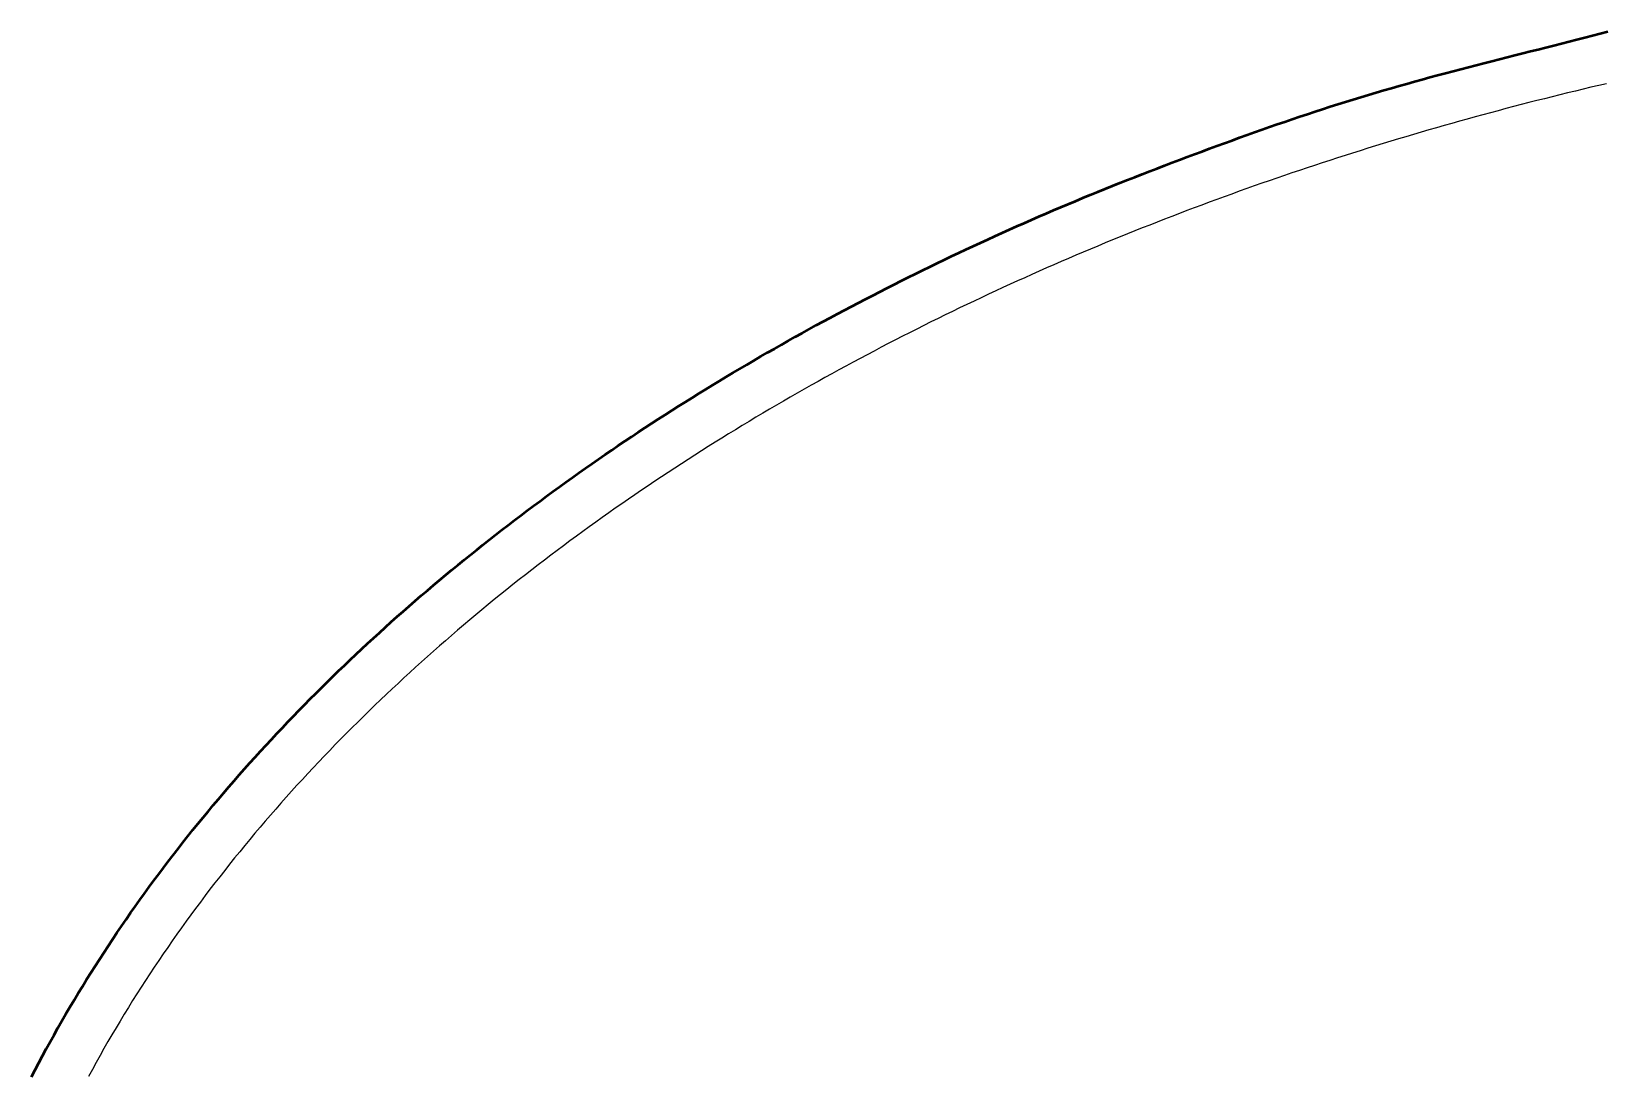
# Model space of a CAD drawing. Header units: millimetres. Extents: x 0 to 594, y 0 to 420.
# Drawn here: x 177.74 to 187.59, y 340.86 to 347.41 of the extents above; entities that cross this region are included whole.
import ezdxf

# ---------------------------------------------------------------- set-up
doc = ezdxf.new("R2010")
doc.units = ezdxf.units.MM
doc.linetypes.add('ISO02-TRAZOS', pattern=[3.75, 3, -0.75])
doc.layers.add('01-VISIBLE', color=7, linetype='CONTINUOUS', lineweight=50)
doc.layers.add('02-OCULTA', color=4, linetype='ISO02-TRAZOS', lineweight=25)

msp = doc.modelspace()

# ---------------------------------------------------------------- linework, layer by layer
at = {"layer": '01-VISIBLE'}
msp.add_lwpolyline([(177.7373, 340.8529), (177.7603, 340.8975), (177.7836, 340.9419), (177.8072, 340.9861), (177.831, 341.0303), (177.8551, 341.0742), (177.8795, 341.1181), (177.9041, 341.1618), (177.929, 341.2053), (177.9541, 341.2487), (177.9795, 341.292), (178.0052, 341.3351), (178.031, 341.3781), (178.0571, 341.4209), (178.0835, 341.4636), (178.1101, 341.5061), (178.1369, 341.5485), (178.164, 341.5907), (178.1913, 341.6328), (178.2188, 341.6747), (178.2466, 341.7165), (178.2746, 341.7581), (178.3028, 341.7996), (178.3312, 341.8409), (178.3599, 341.882), (178.3887, 341.9231), (178.4178, 341.9639), (178.4471, 342.0046), (178.4766, 342.0452), (178.5063, 342.0856), (178.5362, 342.1259), (178.5664, 342.166), (178.5967, 342.2059), (178.6272, 342.2457), (178.658, 342.2853), (178.6889, 342.3248), (178.7201, 342.3641), (178.7514, 342.4033), (178.783, 342.4423), (178.8147, 342.4811), (178.8466, 342.5198), (178.8787, 342.5583), (178.911, 342.5967), (178.9435, 342.6349), (178.9762, 342.673), (179.0091, 342.7109), (179.0421, 342.7486), (179.0753, 342.7862), (179.1087, 342.8236), (179.1423, 342.8609), (179.176, 342.898), (179.2099, 342.9349), (179.244, 342.9717), (179.2782, 343.0084), (179.3127, 343.0449), (179.3472, 343.0812), (179.382, 343.1174), (179.4169, 343.1534), (179.452, 343.1892), (179.4872, 343.225), (179.5226, 343.2605), (179.5581, 343.2959), (179.5938, 343.3311), (179.6297, 343.3662), (179.6657, 343.4011), (179.7018, 343.4359), (179.7381, 343.4705), (179.7746, 343.505), (179.8111, 343.5393), (179.8479, 343.5734), (179.8848, 343.6074), (179.9218, 343.6412), (179.959, 343.6749), (179.9963, 343.7084), (180.0337, 343.7418), (180.0713, 343.775), (180.109, 343.8081), (180.1468, 343.841), (180.1848, 343.8738), (180.2229, 343.9064), (180.2612, 343.9389), (180.2995, 343.9712), (180.338, 344.0033), (180.3766, 344.0353), (180.4154, 344.0672), (180.4542, 344.0989), (180.4932, 344.1304), (180.5324, 344.1618), (180.5716, 344.1931), (180.6109, 344.2241), (180.6504, 344.2551), (180.69, 344.2859), (180.7297, 344.3165), (180.7695, 344.347), (180.8095, 344.3774), (180.8495, 344.4076), (180.8897, 344.4376), (180.9299, 344.4675), (180.9703, 344.4973), (181.0108, 344.5269), (181.0514, 344.5564), (181.0921, 344.5857), (181.1329, 344.6149), (181.1738, 344.6439), (181.2148, 344.6728), (181.2559, 344.7015), (181.2971, 344.7301), (181.3384, 344.7585), (181.3798, 344.7868), (181.4213, 344.815), (181.4629, 344.843), (181.5047, 344.8708), (181.5464, 344.8986), (181.5883, 344.9261), (181.6303, 344.9536), (181.6724, 344.9809), (181.7146, 345.008), (181.7568, 345.035), (181.7992, 345.0619), (181.8416, 345.0886), (181.8842, 345.1152), (181.9268, 345.1417), (181.9695, 345.168), (182.0123, 345.1941), (182.0551, 345.2202), (182.0981, 345.2461), (182.1411, 345.2718), (182.1843, 345.2974), (182.2275, 345.3229), (182.2708, 345.3482), (182.3141, 345.3734), (182.3576, 345.3985), (182.4011, 345.4234), (182.4447, 345.4482), (182.4884, 345.4729), (182.5321, 345.4974), (182.576, 345.5218), (182.6199, 345.546), (182.6639, 345.5701), (182.7079, 345.5941), (182.752, 345.6179), (182.7962, 345.6417), (182.8405, 345.6652), (182.8848, 345.6887), (182.9292, 345.712), (182.9737, 345.7352), (183.0183, 345.7582), (183.0629, 345.7812), (183.1076, 345.804), (183.1523, 345.8266), (183.1971, 345.8492), (183.2419, 345.8716), (183.2869, 345.8939), (183.3319, 345.9161), (183.3769, 345.9381), (183.422, 345.96), (183.4672, 345.9818), (183.5125, 346.0034), (183.5578, 346.0249), (183.6032, 346.0463), (183.6486, 346.0675), (183.6942, 346.0886), (183.7397, 346.1095), (183.7854, 346.1303), (183.8311, 346.151), (183.8768, 346.1715), (183.9226, 346.1919), (183.9685, 346.2121), (184.0145, 346.2323), (184.0605, 346.2523), (184.1065, 346.2721), (184.1526, 346.2918), (184.1988, 346.3114), (184.245, 346.3309), (184.2913, 346.3502), (184.3377, 346.3695), (184.384, 346.3885), (184.4305, 346.4075), (184.4769, 346.4264), (184.5235, 346.4451), (184.57, 346.4637), (184.6167, 346.4822), (184.6633, 346.5006), (184.71, 346.5189), (184.7568, 346.5371), (184.8036, 346.5551), (184.8504, 346.5731), (184.8972, 346.591), (184.9441, 346.6088), (184.9911, 346.6265), (185.038, 346.6441), (185.085, 346.6616), (185.1321, 346.679), (185.1791, 346.6964), (185.2262, 346.7136), (185.2734, 346.7307), (185.3205, 346.7478), (185.3678, 346.7647), (185.415, 346.7816), (185.4623, 346.7983), (185.5096, 346.815), (185.557, 346.8314), (185.6044, 346.8478), (185.6518, 346.864), (185.6994, 346.88), (185.7469, 346.8959), (185.7946, 346.9116), (185.8423, 346.9271), (185.89, 346.9425), (185.9378, 346.9576), (185.9857, 346.9726), (186.0336, 346.9875), (186.0816, 347.0021), (186.1296, 347.0166), (186.1777, 347.0309), (186.2258, 347.045), (186.274, 347.0589), (186.3222, 347.0727), (186.3705, 347.0864), (186.4188, 347.0999), (186.4671, 347.1132), (186.5155, 347.1265), (186.5639, 347.1396), (186.6124, 347.1525), (186.6608, 347.1654), (186.7093, 347.1782), (186.7579, 347.1908), (186.8064, 347.2034), (186.855, 347.2159), (186.9036, 347.2283), (186.9522, 347.2407), (187.0008, 347.253), (187.0495, 347.2653), (187.0981, 347.2776), (187.1467, 347.2898), (187.1954, 347.302), (187.244, 347.3143), (187.2926, 347.3266), (187.3412, 347.3389), (187.3899, 347.3512), (187.4385, 347.3635), (187.4871, 347.3758), (187.5357, 347.3884), (187.5842, 347.4013), (187.6325, 347.4146)], dxfattribs=at)
at = {"layer": '02-OCULTA'}
msp.add_lwpolyline([(187.6237, 347.0865), (187.575, 347.0751), (187.5262, 347.0636), (187.4775, 347.052), (187.4288, 347.0403), (187.3802, 347.0285), (187.3316, 347.0165), (187.283, 347.0045), (187.2344, 346.9923), (187.1859, 346.9801), (187.1374, 346.9677), (187.0889, 346.9552), (187.0404, 346.9426), (186.992, 346.9298), (186.9436, 346.917), (186.8952, 346.904), (186.8469, 346.891), (186.7986, 346.8778), (186.7503, 346.8645), (186.7021, 346.8511), (186.6539, 346.8375), (186.6057, 346.8239), (186.5576, 346.8101), (186.5095, 346.7962), (186.4614, 346.7822), (186.4134, 346.7681), (186.3654, 346.7539), (186.3174, 346.7396), (186.2695, 346.7251), (186.2216, 346.7105), (186.1737, 346.6958), (186.1259, 346.681), (186.0781, 346.6661), (186.0303, 346.651), (185.9826, 346.6359), (185.935, 346.6206), (185.8873, 346.6052), (185.8397, 346.5897), (185.7921, 346.574), (185.7446, 346.5583), (185.6971, 346.5424), (185.6497, 346.5264), (185.6023, 346.5103), (185.5549, 346.494), (185.5076, 346.4777), (185.4603, 346.4612), (185.4131, 346.4446), (185.3659, 346.4279), (185.3188, 346.4111), (185.2717, 346.3941), (185.2246, 346.377), (185.1776, 346.3598), (185.1306, 346.3425), (185.0837, 346.325), (185.0368, 346.3075), (184.9899, 346.2898), (184.9432, 346.272), (184.8964, 346.254), (184.8497, 346.236), (184.8031, 346.2178), (184.7565, 346.1995), (184.7099, 346.181), (184.6634, 346.1625), (184.617, 346.1438), (184.5706, 346.125), (184.5242, 346.106), (184.4779, 346.087), (184.4317, 346.0678), (184.3855, 346.0485), (184.3394, 346.029), (184.2933, 346.0094), (184.2472, 345.9898), (184.2013, 345.9699), (184.1553, 345.95), (184.1095, 345.9299), (184.0637, 345.9097), (184.0179, 345.8894), (183.9722, 345.8689), (183.9266, 345.8483), (183.881, 345.8276), (183.8355, 345.8067), (183.79, 345.7857), (183.7446, 345.7646), (183.6993, 345.7434), (183.654, 345.722), (183.6088, 345.7005), (183.5637, 345.6789), (183.5186, 345.6571), (183.4736, 345.6352), (183.4286, 345.6132), (183.3837, 345.591), (183.3389, 345.5687), (183.2941, 345.5463), (183.2494, 345.5237), (183.2048, 345.501), (183.1602, 345.4781), (183.1158, 345.4552), (183.0713, 345.4321), (183.027, 345.4088), (182.9827, 345.3854), (182.9385, 345.3619), (182.8944, 345.3383), (182.8503, 345.3145), (182.8064, 345.2906), (182.7625, 345.2665), (182.7186, 345.2423), (182.6749, 345.218), (182.6312, 345.1935), (182.5876, 345.1689), (182.5441, 345.1441), (182.5007, 345.1192), (182.4573, 345.0942), (182.414, 345.069), (182.3708, 345.0437), (182.3277, 345.0182), (182.2847, 344.9926), (182.2417, 344.9669), (182.1989, 344.941), (182.1561, 344.915), (182.1134, 344.8888), (182.0708, 344.8625), (182.0283, 344.836), (181.9859, 344.8094), (181.9436, 344.7827), (181.9014, 344.7558), (181.8592, 344.7287), (181.8172, 344.7016), (181.7752, 344.6742), (181.7334, 344.6468), (181.6916, 344.6192), (181.6499, 344.5914), (181.6084, 344.5635), (181.5669, 344.5354), (181.5255, 344.5072), (181.4843, 344.4789), (181.4431, 344.4504), (181.402, 344.4217), (181.3611, 344.3929), (181.3202, 344.364), (181.2795, 344.3349), (181.2389, 344.3056), (181.1983, 344.2762), (181.1579, 344.2467), (181.1176, 344.217), (181.0774, 344.1871), (181.0373, 344.1571), (180.9973, 344.127), (180.9575, 344.0967), (180.9178, 344.0662), (180.8781, 344.0356), (180.8386, 344.0049), (180.7992, 343.9739), (180.76, 343.9429), (180.7208, 343.9117), (180.6818, 343.8803), (180.6429, 343.8488), (180.6042, 343.8171), (180.5655, 343.7852), (180.527, 343.7533), (180.4886, 343.7211), (180.4504, 343.6888), (180.4122, 343.6563), (180.3742, 343.6237), (180.3364, 343.591), (180.2987, 343.5581), (180.2611, 343.525), (180.2236, 343.4917), (180.1863, 343.4583), (180.1492, 343.4248), (180.1121, 343.3911), (180.0753, 343.3572), (180.0385, 343.3232), (180.0019, 343.2891), (179.9655, 343.2547), (179.9292, 343.2202), (179.8931, 343.1856), (179.8571, 343.1507), (179.8213, 343.1158), (179.7856, 343.0806), (179.7501, 343.0453), (179.7148, 343.0098), (179.6796, 342.9742), (179.6446, 342.9384), (179.6098, 342.9024), (179.5751, 342.8663), (179.5406, 342.83), (179.5063, 342.7936), (179.4722, 342.757), (179.4382, 342.7202), (179.4044, 342.6832), (179.3707, 342.6462), (179.3373, 342.6089), (179.304, 342.5715), (179.271, 342.5339), (179.2381, 342.4962), (179.2053, 342.4582), (179.1728, 342.4202), (179.1405, 342.382), (179.1083, 342.3436), (179.0764, 342.305), (179.0446, 342.2663), (179.0131, 342.2274), (178.9817, 342.1884), (178.9506, 342.1492), (178.9196, 342.1099), (178.8889, 342.0704), (178.8583, 342.0307), (178.828, 341.9909), (178.7979, 341.9509), (178.768, 341.9107), (178.7383, 341.8704), (178.7088, 341.8299), (178.6795, 341.7893), (178.6505, 341.7485), (178.6217, 341.7076), (178.5931, 341.6665), (178.5647, 341.6252), (178.5366, 341.5838), (178.5087, 341.5422), (178.4811, 341.5005), (178.4536, 341.4586), (178.4264, 341.4165), (178.3995, 341.3743), (178.3728, 341.332), (178.3464, 341.2895), (178.3202, 341.2468), (178.2942, 341.204), (178.2685, 341.161), (178.2431, 341.1179), (178.2179, 341.0746), (178.193, 341.0312), (178.1684, 340.9876), (178.144, 340.9438), (178.1199, 340.9), (178.0961, 340.8559)], dxfattribs=at)

doc.saveas('drawing.dxf')
